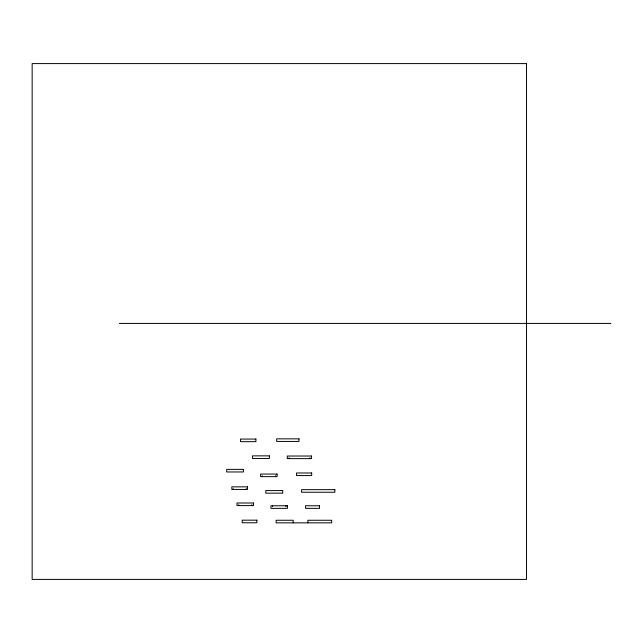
<?xml version="1.0" encoding="UTF-8"?>
<svg xmlns="http://www.w3.org/2000/svg" width="643" height="643" viewBox="0 0 643 643"><rect width="100%" height="100%" fill="white"/><g stroke="black" fill="none" stroke-linecap="round" stroke-linejoin="round"><path stroke-width="0.96" d="M119.309 323.413L610.85 323.413M309.83 457.76L309.83 458.62M307.884 522.847L307.884 520.259L331.667 520.259L331.667 522.847L276.136 522.847L276.136 520.259L293.192 520.259L293.192 522.847M289.165 457.76L289.165 458.62M285.886 505.768L285.886 506.628M275.517 475.78L275.517 476.64M272.511 505.768L272.511 506.628M262.215 475.78L262.215 476.64M251.799 504.723L251.799 505.591M246.245 488.576L246.245 489.444M238.77 504.723L238.77 505.591M233.216 488.576L233.216 489.444M526.496 63.593L32.15 63.593L32.15 579.407L526.496 579.407L526.496 63.593M298.979 438.847L276.635 438.847L276.635 441.436L298.979 441.436L298.979 438.847M255.898 439.065L240.506 439.065L240.506 441.661L255.898 441.661L255.898 439.065M269.385 455.863L252.522 455.863L252.522 458.459L269.385 458.459L269.385 455.863M311.55 456.032L287.268 456.032L287.268 458.62L311.55 458.62L311.55 456.032M243.408 469.374L226.674 469.374L226.674 471.962L243.408 471.962L243.408 469.374M311.686 472.983L296.552 472.983L296.552 475.571L311.686 475.571L311.686 472.983M277.085 474.052L260.592 474.052L260.592 476.64L277.085 476.64L277.085 474.052M247.459 486.855L231.826 486.855L231.826 489.444L247.459 489.444L247.459 486.855M334.858 489.653L301.583 489.653L301.583 492.241L334.858 492.241L334.858 489.653M282.703 490.577L265.776 490.577L265.776 493.165L282.703 493.165L282.703 490.577M253.479 502.995L237.01 502.995L237.01 505.591L253.479 505.591L253.479 502.995M287.429 505.768L270.952 505.768L270.952 508.356L287.429 508.356L287.429 505.768M319.515 505.768L305.562 505.768L305.562 508.356L319.515 508.356L319.515 505.768M256.887 520.179L242.186 520.179L242.186 522.775L256.887 522.775L256.887 520.179"/></g></svg>
